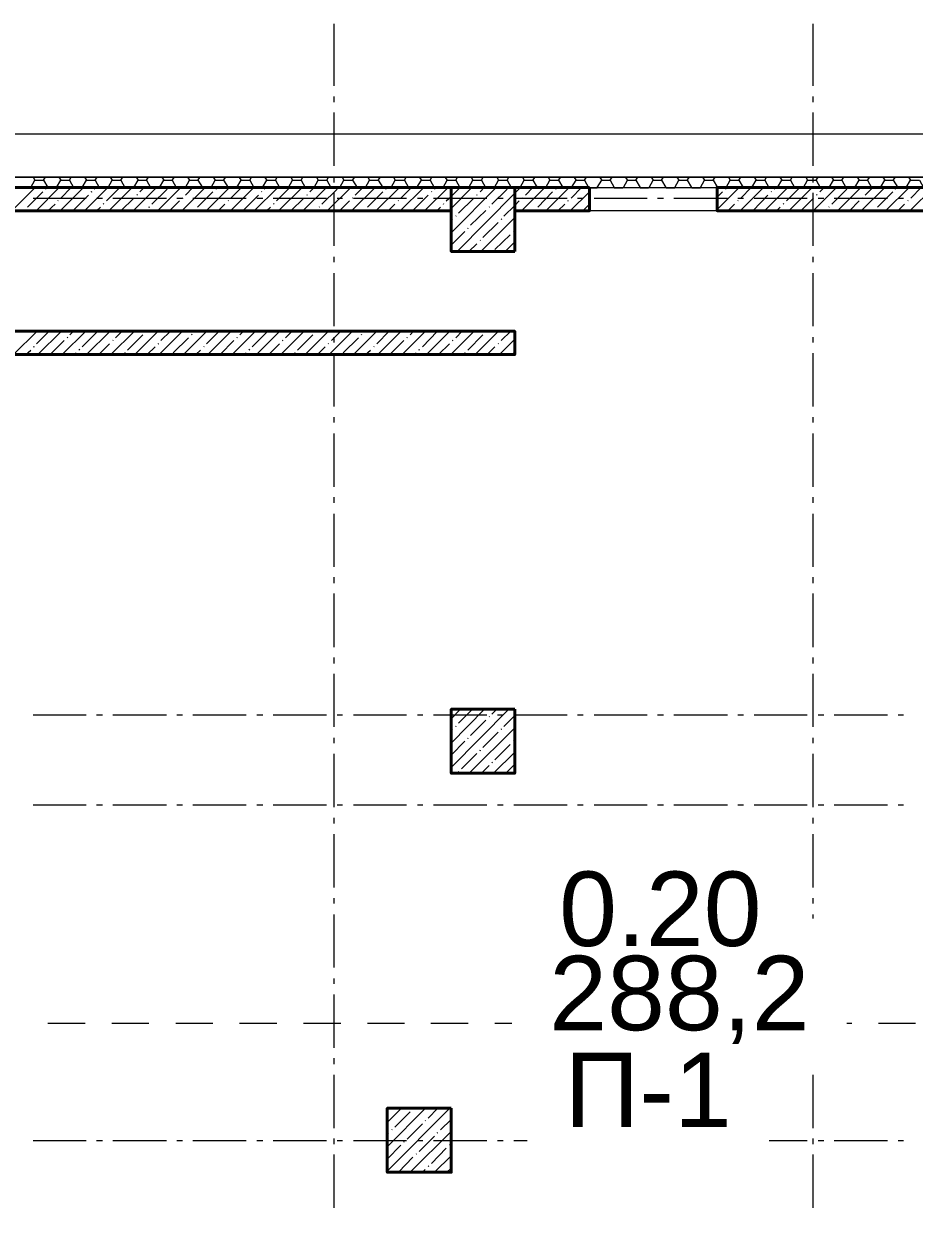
# Model space of a CAD drawing. Header units: millimetres. Extents: x -213911 to 415037, y -3642 to 107391.
# Drawn here: x -201803 to -193432, y 22726 to 33906 of the extents above; entities that cross this region are included whole.
import ezdxf

# ---------------------------------------------------------------- set-up
doc = ezdxf.new("R2010")
doc.units = ezdxf.units.MM
doc.layers.add('PDF _Текст', color=7, linetype='Continuous')
doc.layers.add('Оси', color=7, linetype='Continuous', lineweight=9)
doc.styles.get("Standard").update_dxf_attribs({"font": 'arial.ttf'})

msp = doc.modelspace()

# ---------------------------------------------------------------- linework, layer by layer
at = {"lineweight": 40}
for points in [[(-197785, 32367.9), (-202241.6, 32367.9), (-202241.6, 32147.6), (-197785, 32147.6)], [(-197187.6, 31766.3), (-197187.6, 32367.9), (-197785, 32367.9), (-197785, 31766.3)], [(-196484.4, 32367.9), (-197187.6, 32367.9), (-197187.6, 32147.6), (-196484.4, 32147.6)], [(-193184.3, 32367.9), (-195285.5, 32367.9), (-195285.5, 32147.6), (-193184.3, 32147.6)], [(-202838.9, 30796.2), (-197187.6, 30796.2), (-197187.6, 31016.5), (-202838.9, 31016.5)], [(-197187.6, 27462.2), (-197785, 27462.2), (-197785, 26860.6), (-197187.6, 26860.6)], [(-197785, 23713), (-198386.5, 23713), (-198386.5, 23111.5), (-197785, 23111.5)]]:
    msp.add_lwpolyline(points, close=True, dxfattribs=at)
at = {"layer": 'Оси', "lineweight": 9}
for points in [[(-198886.4, 33321), (-198886.4, 33905.7)], [(-194383.2, 33321), (-194383.2, 33905.7)], [(-198886.4, 33168.5), (-198886.4, 33223.6)], [(-194383.2, 33168.5), (-194383.2, 33223.6)], [(-198886.4, 32571.2), (-198886.4, 33071.1)], [(-194383.2, 32571.2), (-194383.2, 33071.1)], [(-168384.7, 28983), (-168384.7, 29385.5), (-172769.4, 29385.5), (-172769.4, 32867.8), (-207511.6, 32867.8), (-207511.6, 4645.2), (-168384.7, 4645.2), (-168384.7, 5043.4)], [(-207062.6, 32465.3), (-193129.2, 32465.3), (-207062.6, 32465.3), (-207062.6, 32367.9), (-193129.2, 32367.9), (-173269.2, 32367.9), (-173269.2, 28885.6), (-164711.8, 28885.6), (-164711.8, 28983), (-164711.8, 32367.9), (-121873.9, 32367.9), (-121873.9, 28944.9)], [(-201737.5, 32367.9), (-201699.3, 32435.6)], [(-201716.3, 32465.3), (-201699.3, 32435.6), (-201618.9, 32435.6), (-201576.5, 32367.9)], [(-201618.9, 32435.6), (-201597.7, 32465.3)], [(-201496, 32367.9), (-201453.6, 32435.6)], [(-201474.8, 32465.3), (-201453.6, 32435.6), (-201373.1, 32435.6), (-201335, 32367.9)], [(-201373.1, 32435.6), (-201356.2, 32465.3)], [(-201254.5, 32367.9), (-201212.2, 32435.6)], [(-201233.3, 32465.3), (-201212.2, 32435.6), (-201131.7, 32435.6), (-201093.6, 32367.9)], [(-201131.7, 32435.6), (-201114.7, 32465.3)], [(-201008.8, 32367.9), (-200970.7, 32435.6)], [(-200991.9, 32465.3), (-200970.7, 32435.6), (-200890.2, 32435.6), (-200852.1, 32367.9)], [(-200890.2, 32435.6), (-200873.3, 32465.3)], [(-200767.4, 32367.9), (-200729.2, 32435.6)], [(-200746.2, 32465.3), (-200729.2, 32435.6), (-200648.7, 32435.6), (-200610.6, 32367.9)], [(-200648.7, 32435.6), (-200631.8, 32465.3)], [(-200525.9, 32367.9), (-200487.8, 32435.6)], [(-200504.7, 32465.3), (-200487.8, 32435.6), (-200407.3, 32435.6), (-200369.1, 32367.9)], [(-200407.3, 32435.6), (-200386.1, 32465.3)], [(-200284.4, 32367.9), (-200246.3, 32435.6)], [(-200263.2, 32465.3), (-200246.3, 32435.6), (-200165.8, 32435.6), (-200123.4, 32367.9)], [(-200165.8, 32435.6), (-200144.6, 32465.3)], [(-200042.9, 32367.9), (-200004.8, 32435.6)], [(-200021.8, 32465.3), (-200004.8, 32435.6), (-199924.3, 32435.6), (-199882, 32367.9)], [(-199924.3, 32435.6), (-199903.1, 32465.3)], [(-199801.5, 32367.9), (-199759.1, 32435.6)], [(-199780.3, 32465.3), (-199759.1, 32435.6), (-199678.6, 32435.6), (-199640.5, 32367.9)], [(-199678.6, 32435.6), (-199661.7, 32465.3)], [(-199560, 32367.9), (-199517.6, 32435.6)], [(-199538.8, 32465.3), (-199517.6, 32435.6), (-199437.1, 32435.6), (-199399, 32367.9)], [(-199437.1, 32435.6), (-199420.2, 32465.3)], [(-199314.3, 32367.9), (-199276.2, 32435.6)], [(-199293.1, 32465.3), (-199276.2, 32435.6), (-199195.7, 32435.6), (-199157.5, 32367.9)], [(-199195.7, 32435.6), (-199178.7, 32465.3)], [(-199072.8, 32367.9), (-199034.7, 32435.6)], [(-199051.6, 32465.3), (-199034.7, 32435.6), (-198954.2, 32435.6), (-198916.1, 32367.9)], [(-198954.2, 32435.6), (-198937.3, 32465.3)], [(-198886.4, 32414.5), (-198886.4, 32469.5)], [(-198831.3, 32367.9), (-198793.2, 32435.6)], [(-198810.2, 32465.3), (-198793.2, 32435.6), (-198712.7, 32435.6), (-198670.4, 32367.9)], [(-198712.7, 32435.6), (-198691.5, 32465.3)], [(-198589.9, 32367.9), (-198551.7, 32435.6)], [(-198568.7, 32465.3), (-198551.7, 32435.6), (-198471.3, 32435.6), (-198428.9, 32367.9)], [(-198471.3, 32435.6), (-198450.1, 32465.3)], [(-198348.4, 32367.9), (-198310.3, 32435.6)], [(-198327.2, 32465.3), (-198310.3, 32435.6), (-198225.5, 32435.6), (-198187.4, 32367.9)], [(-198225.5, 32435.6), (-198208.6, 32465.3)], [(-198106.9, 32367.9), (-198064.6, 32435.6)], [(-198085.7, 32465.3), (-198064.6, 32435.6), (-197984.1, 32435.6), (-197945.9, 32367.9)], [(-197984.1, 32435.6), (-197967.1, 32465.3)], [(-197861.2, 32367.9), (-197823.1, 32435.6)], [(-197844.3, 32465.3), (-197823.1, 32435.6), (-197742.6, 32435.6), (-197704.5, 32367.9)], [(-197742.6, 32435.6), (-197725.7, 32465.3)], [(-197619.7, 32367.9), (-197581.6, 32435.6)], [(-197598.6, 32465.3), (-197581.6, 32435.6), (-197501.1, 32435.6), (-197463, 32367.9)], [(-197501.1, 32435.6), (-197484.2, 32465.3)], [(-197378.3, 32367.9), (-197340.2, 32435.6)], [(-197357.1, 32465.3), (-197340.2, 32435.6), (-197259.7, 32435.6), (-197221.5, 32367.9)], [(-197259.7, 32435.6), (-197242.7, 32465.3)], [(-197136.8, 32367.9), (-197098.7, 32435.6)], [(-197115.6, 32465.3), (-197098.7, 32435.6), (-197018.2, 32435.6), (-196975.8, 32367.9)], [(-197018.2, 32435.6), (-196997, 32465.3)], [(-196895.3, 32367.9), (-196857.2, 32435.6)], [(-196874.2, 32465.3), (-196857.2, 32435.6), (-196776.7, 32435.6), (-196734.4, 32367.9)], [(-196776.7, 32435.6), (-196755.5, 32465.3)], [(-196653.9, 32367.9), (-196611.5, 32435.6)], [(-196632.7, 32465.3), (-196611.5, 32435.6), (-196531, 32435.6), (-196492.9, 32367.9)], [(-196531, 32435.6), (-196514.1, 32465.3)], [(-196412.4, 32367.9), (-196370, 32435.6)], [(-196391.2, 32465.3), (-196370, 32435.6), (-196289.5, 32435.6), (-196251.4, 32367.9)], [(-196289.5, 32435.6), (-196272.6, 32465.3)], [(-196166.7, 32367.9), (-196128.6, 32435.6)], [(-196149.7, 32465.3), (-196128.6, 32435.6), (-196048.1, 32435.6), (-196009.9, 32367.9)], [(-196048.1, 32435.6), (-196031.1, 32465.3)], [(-195925.2, 32367.9), (-195887.1, 32435.6)], [(-195904, 32465.3), (-195887.1, 32435.6), (-195806.6, 32435.6), (-195768.5, 32367.9)], [(-195806.6, 32435.6), (-195789.6, 32465.3)], [(-195683.7, 32367.9), (-195645.6, 32435.6)], [(-195662.6, 32465.3), (-195645.6, 32435.6), (-195565.1, 32435.6), (-195527, 32367.9)], [(-195565.1, 32435.6), (-195543.9, 32465.3)], [(-195442.3, 32367.9), (-195404.1, 32435.6)], [(-195421.1, 32465.3), (-195404.1, 32435.6), (-195323.7, 32435.6), (-195281.3, 32367.9)], [(-195323.7, 32435.6), (-195302.5, 32465.3)], [(-195200.8, 32367.9), (-195162.7, 32435.6)], [(-195179.6, 32465.3), (-195162.7, 32435.6), (-195082.2, 32435.6), (-195039.8, 32367.9)], [(-195082.2, 32435.6), (-195061, 32465.3)], [(-194959.3, 32367.9), (-194917, 32435.6)], [(-194938.1, 32465.3), (-194917, 32435.6), (-194836.5, 32435.6), (-194798.3, 32367.9)], [(-194836.5, 32435.6), (-194819.5, 32465.3)], [(-194717.9, 32367.9), (-194675.5, 32435.6)], [(-194696.7, 32465.3), (-194675.5, 32435.6), (-194595, 32435.6), (-194556.9, 32367.9)], [(-194595, 32435.6), (-194578.1, 32465.3)], [(-194472.1, 32367.9), (-194434, 32435.6)], [(-194451, 32465.3), (-194434, 32435.6), (-194353.5, 32435.6), (-194315.4, 32367.9)], [(-194383.2, 32414.5), (-194383.2, 32469.5)], [(-194353.5, 32435.6), (-194336.6, 32465.3)], [(-194230.7, 32367.9), (-194192.5, 32435.6)], [(-194209.5, 32465.3), (-194192.5, 32435.6), (-194112.1, 32435.6), (-194073.9, 32367.9)], [(-194112.1, 32435.6), (-194095.1, 32465.3)], [(-193989.2, 32367.9), (-193951.1, 32435.6)], [(-193968, 32465.3), (-193951.1, 32435.6), (-193870.6, 32435.6), (-193832.5, 32367.9)], [(-193870.6, 32435.6), (-193849.4, 32465.3)], [(-193747.7, 32367.9), (-193709.6, 32435.6)], [(-193726.5, 32465.3), (-193709.6, 32435.6), (-193629.1, 32435.6), (-193586.7, 32367.9)], [(-193629.1, 32435.6), (-193607.9, 32465.3)], [(-193506.3, 32367.9), (-193468.1, 32435.6)], [(-193485.1, 32465.3), (-193468.1, 32435.6), (-193383.4, 32435.6), (-193345.3, 32367.9)], [(-201915.4, 32147.6), (-201695.1, 32367.9)], [(-201818, 32363.6), (-201737.5, 32363.6)], [(-201767.1, 32181.5), (-201623.1, 32325.5)], [(-201686.6, 32147.6), (-201470.6, 32367.9)], [(-201597.7, 32350.9), (-201589.2, 32359.4)], [(-201576.5, 32363.6), (-201496, 32363.6)], [(-201462.1, 32147.6), (-201241.8, 32367.9)], [(-201453.6, 32266.2), (-201356.2, 32367.9)], [(-201335, 32363.6), (-201254.5, 32363.6)], [(-201233.3, 32147.6), (-201013.1, 32367.9)], [(-201169.8, 32325.5), (-201161.3, 32329.7)], [(-201140.2, 32350.9), (-201127.4, 32367.9)], [(-201093.6, 32363.6), (-201013.1, 32363.6)], [(-201025.8, 32240.8), (-200898.7, 32367.9)], [(-201004.6, 32147.6), (-200784.3, 32367.9)], [(-200852.1, 32363.6), (-200771.6, 32363.6)], [(-200775.8, 32147.6), (-200555.5, 32367.9)], [(-200712.3, 32325.5), (-200669.9, 32367.9)], [(-200606.4, 32363.6), (-200525.9, 32363.6)], [(-200597.9, 32211.1), (-200453.9, 32350.9)], [(-200547.1, 32147.6), (-200326.8, 32367.9)], [(-200364.9, 32363.6), (-200284.4, 32363.6)], [(-200318.3, 32147.6), (-200098, 32367.9)], [(-200284.4, 32295.8), (-200212.4, 32367.9)], [(-200170, 32181.5), (-200026, 32325.5)], [(-200123.4, 32363.6), (-200042.9, 32363.6)], [(-200089.5, 32147.6), (-199869.2, 32367.9)], [(-199996.3, 32350.9), (-199992.1, 32359.4)], [(-199882, 32363.6), (-199801.5, 32363.6)], [(-199860.8, 32147.6), (-199640.5, 32367.9)], [(-199856.5, 32266.2), (-199754.9, 32367.9)], [(-199640.5, 32363.6), (-199560, 32363.6)], [(-199636.2, 32147.6), (-199416, 32367.9)], [(-199568.5, 32325.5), (-199564.2, 32329.7)], [(-199543, 32350.9), (-199530.3, 32367.9)], [(-199428.7, 32240.8), (-199301.6, 32367.9)], [(-199407.5, 32147.6), (-199187.2, 32367.9)], [(-199399, 32363.6), (-199318.5, 32363.6)], [(-199178.7, 32147.6), (-198958.4, 32367.9)], [(-199157.5, 32363.6), (-199072.8, 32363.6)], [(-199115.2, 32325.5), (-199072.8, 32367.9)], [(-199000.8, 32211.1), (-198856.8, 32350.9)], [(-198950, 32147.6), (-198729.7, 32367.9)], [(-198911.8, 32363.6), (-198831.3, 32363.6)], [(-198886.4, 31817.1), (-198886.4, 32317)], [(-198721.2, 32147.6), (-198500.9, 32367.9)], [(-198687.3, 32295.8), (-198615.3, 32367.9)], [(-198670.4, 32363.6), (-198589.9, 32363.6)], [(-198572.9, 32181.5), (-198428.9, 32325.5)], [(-198492.4, 32147.6), (-198272.1, 32367.9)], [(-198428.9, 32363.6), (-198348.4, 32363.6)], [(-198399.2, 32350.9), (-198395, 32359.4)], [(-198263.7, 32147.6), (-198043.4, 32367.9)], [(-198259.4, 32266.2), (-198157.8, 32367.9)], [(-198187.4, 32363.6), (-198106.9, 32363.6)], [(-198034.9, 32147.6), (-197814.6, 32367.9)], [(-197971.4, 32325.5), (-197967.1, 32329.7)], [(-197945.9, 32363.6), (-197865.5, 32363.6)], [(-197941.7, 32350.9), (-197929, 32367.9)], [(-197831.6, 32240.8), (-197785, 32283.1), (-197700.2, 32367.9)], [(-197806.1, 32147.6), (-197785, 32168.8), (-197590.1, 32367.9)], [(-197785, 31940), (-197361.3, 32367.9)], [(-197729.9, 31766.3), (-197187.6, 32312.8), (-197132.6, 32367.9)], [(-197704.5, 32363.6), (-197624, 32363.6)], [(-197513.8, 32325.5), (-197475.7, 32367.9)], [(-197458.8, 32363.6), (-197378.3, 32363.6)], [(-197403.7, 32211.1), (-197259.7, 32350.9)], [(-197217.3, 32363.6), (-197136.8, 32363.6)], [(-197124.1, 32147.6), (-196903.8, 32367.9)], [(-197086, 32295.8), (-197018.2, 32367.9)], [(-196975.8, 32363.6), (-196895.3, 32363.6)], [(-196971.6, 32181.5), (-196831.8, 32325.5)], [(-196895.3, 32147.6), (-196675, 32367.9)], [(-196802.1, 32350.9), (-196797.9, 32359.4)], [(-196734.4, 32363.6), (-196653.9, 32363.6)], [(-196666.6, 32147.6), (-196484.4, 32325.5)], [(-196658.1, 32266.2), (-196560.7, 32367.9)], [(-196492.9, 32363.6), (-196412.4, 32363.6)], [(-196251.4, 32363.6), (-196170.9, 32363.6)], [(-196009.9, 32363.6), (-195929.4, 32363.6)], [(-195764.2, 32363.6), (-195683.7, 32363.6)], [(-195522.8, 32363.6), (-195442.3, 32363.6)], [(-195285.5, 32160.3), (-195077.9, 32367.9)], [(-195285.5, 32274.7), (-195234.7, 32325.5)], [(-195281.3, 32363.6), (-195200.8, 32363.6)], [(-195205, 32350.9), (-195200.8, 32359.4)], [(-195069.5, 32147.6), (-194849.2, 32367.9)], [(-195061, 32266.2), (-194963.6, 32367.9)], [(-195039.8, 32363.6), (-194959.3, 32363.6)], [(-194840.7, 32147.6), (-194620.4, 32367.9)], [(-194798.3, 32363.6), (-194717.9, 32363.6)], [(-194777.2, 32325.5), (-194772.9, 32329.7)], [(-194747.5, 32350.9), (-194734.8, 32367.9)], [(-194633.1, 32240.8), (-194506, 32367.9)], [(-194611.9, 32147.6), (-194391.7, 32367.9)], [(-194556.9, 32363.6), (-194476.4, 32363.6)], [(-194383.2, 32147.6), (-194162.9, 32367.9)], [(-194383.2, 31817.1), (-194383.2, 32317)], [(-194319.6, 32325.5), (-194277.3, 32367.9)], [(-194315.4, 32363.6), (-194230.7, 32363.6)], [(-194205.3, 32211.1), (-194065.5, 32350.9)], [(-194154.4, 32147.6), (-193934.1, 32367.9)], [(-194069.7, 32363.6), (-193989.2, 32363.6)], [(-193929.9, 32147.6), (-193709.6, 32367.9)], [(-193891.8, 32295.8), (-193819.7, 32367.9)], [(-193828.2, 32363.6), (-193747.7, 32363.6)], [(-193777.4, 32181.5), (-193633.3, 32325.5)], [(-193701.1, 32147.6), (-193480.8, 32367.9)], [(-193607.9, 32350.9), (-193603.7, 32359.4)], [(-193586.7, 32363.6), (-193506.3, 32363.6)], [(-193472.4, 32147.6), (-193252.1, 32367.9)], [(-193463.9, 32266.2), (-193366.5, 32367.9)], [(-201716.3, 32266.2), (-201216.4, 32266.2)], [(-201576.5, 32147.6), (-201508.7, 32211.1)], [(-201483.3, 32240.8), (-201479.1, 32245)], [(-201339.3, 32151.8), (-201195.2, 32295.8)], [(-201119, 32266.2), (-201063.9, 32266.2)], [(-201055.4, 32211.1), (-201051.2, 32215.4)], [(-200966.5, 32266.2), (-200462.3, 32266.2)], [(-200890.2, 32147.6), (-200767.4, 32266.2)], [(-200741.9, 32295.8), (-200733.5, 32300.1)], [(-200432.7, 32147.6), (-200339.5, 32240.8)], [(-200364.9, 32266.2), (-200309.8, 32266.2)], [(-200314.1, 32266.2), (-200305.6, 32270.4)], [(-200212.4, 32266.2), (-199712.5, 32266.2)], [(-199975.2, 32147.6), (-199911.6, 32211.1)], [(-199882, 32240.8), (-199877.7, 32245)], [(-199742.2, 32151.8), (-199598.1, 32295.8)], [(-199610.8, 32266.2), (-199555.8, 32266.2)], [(-199458.3, 32266.2), (-198958.4, 32266.2)], [(-199454.1, 32211.1), (-199449.8, 32215.4)], [(-199293.1, 32147.6), (-199170.3, 32266.2)], [(-199140.6, 32295.8), (-199136.4, 32300.1)], [(-198856.8, 32266.2), (-198805.9, 32266.2)], [(-198835.6, 32147.6), (-198742.4, 32240.8)], [(-198712.7, 32266.2), (-198708.5, 32270.4)], [(-198704.3, 32266.2), (-198204.4, 32266.2)], [(-198378.1, 32147.6), (-198314.5, 32211.1)], [(-198284.9, 32240.8), (-198280.6, 32245)], [(-198145.1, 32151.8), (-198001, 32295.8)], [(-198102.7, 32266.2), (-198051.9, 32266.2)], [(-197950.2, 32266.2), (-197450.3, 32266.2)], [(-197857, 32211.1), (-197852.7, 32215.4)], [(-197717.2, 32126.4), (-197573.1, 32266.2)], [(-197543.5, 32295.8), (-197539.3, 32300.1)], [(-197348.6, 32266.2), (-197297.8, 32266.2)], [(-197289.3, 32096.7), (-197187.6, 32198.4), (-197145.3, 32240.8)], [(-197196.1, 32266.2), (-196696.2, 32266.2)], [(-197115.6, 32266.2), (-197111.4, 32270.4)], [(-196781, 32147.6), (-196717.4, 32211.1)], [(-196687.8, 32240.8), (-196683.5, 32245)], [(-196598.8, 32266.2), (-196543.7, 32266.2)], [(-196543.7, 32151.8), (-196484.4, 32211.1)], [(-196442, 32266.2), (-195942.2, 32266.2)], [(-195844.7, 32266.2), (-195789.6, 32266.2)], [(-195692.2, 32266.2), (-195188.1, 32266.2)], [(-195183.9, 32147.6), (-195120.3, 32211.1)], [(-195090.7, 32266.2), (-195035.6, 32266.2)], [(-195090.7, 32240.8), (-195086.4, 32245)], [(-194946.6, 32151.8), (-194806.8, 32295.8)], [(-194938.1, 32266.2), (-194438.3, 32266.2)], [(-194662.8, 32211.1), (-194658.5, 32215.4)], [(-194497.6, 32147.6), (-194378.9, 32266.2)], [(-194349.3, 32295.8), (-194345.1, 32300.1)], [(-194336.6, 32266.2), (-194281.5, 32266.2)], [(-194184.1, 32266.2), (-193684.2, 32266.2)], [(-194040, 32147.6), (-193951.1, 32240.8)], [(-193921.4, 32266.2), (-193917.2, 32270.4)], [(-193586.7, 32147.6), (-193523.2, 32211.1)], [(-193582.5, 32266.2), (-193531.7, 32266.2)], [(-193493.6, 32240.8), (-193489.3, 32245)], [(-201796.8, 32151.8), (-201792.5, 32156)], [(-201119, 32147.6), (-201080.8, 32181.5)], [(-200661.4, 32147.6), (-200653, 32151.8)], [(-200627.6, 32181.5), (-200619.1, 32185.7)], [(-200199.7, 32151.8), (-200191.2, 32156)], [(-199521.9, 32147.6), (-199483.7, 32181.5)], [(-199064.3, 32147.6), (-199055.9, 32151.8)], [(-199026.2, 32181.5), (-199022, 32185.7)], [(-198598.3, 32151.8), (-198594.1, 32156)], [(-197920.5, 32147.6), (-197886.6, 32181.5)], [(-197742.6, 32096.7), (-197738.4, 32101)], [(-197602.8, 32012), (-197458.8, 32151.8)], [(-197429.1, 32181.5), (-197424.9, 32185.7)], [(-197001.2, 32151.8), (-196997, 32156)], [(-194726.3, 32147.6), (-194692.4, 32181.5)], [(-194268.8, 32147.6), (-194264.6, 32151.8)], [(-194234.9, 32181.5), (-194230.7, 32185.7)], [(-193807, 32151.8), (-193802.8, 32156)], [(-197785, 32054.4), (-197772.3, 32067.1)], [(-197628.2, 31982.4), (-197624, 31986.6)], [(-197505.4, 31766.3), (-197187.6, 32084)], [(-197488.4, 31897.6), (-197344.4, 32037.4)], [(-197314.7, 32067.1), (-197310.5, 32071.3)], [(-197785, 31825.6), (-197657.9, 31952.7)], [(-197513.8, 31868), (-197509.6, 31872.2)], [(-197374, 31783.2), (-197230, 31923)], [(-197200.4, 31952.7), (-197196.1, 31956.9)], [(-197619.7, 31766.3), (-197543.5, 31838.3)], [(-197276.6, 31766.3), (-197187.6, 31855.3)], [(-198886.4, 31664.6), (-198886.4, 31715.5)], [(-194383.2, 31664.6), (-194383.2, 31715.5)], [(-198886.4, 31063.1), (-198886.4, 31563)], [(-194383.2, 31063.1), (-194383.2, 31563)], [(-201898.5, 30796.2), (-201678.2, 31016.5)], [(-201796.8, 31012.2), (-201792.5, 31016.5)], [(-201682.4, 30897.9), (-201563.8, 31016.5)], [(-201669.7, 30796.2), (-201449.4, 31016.5)], [(-201440.9, 30796.2), (-201220.6, 31016.5)], [(-201368.9, 30982.6), (-201335, 31016.5)], [(-201254.5, 30868.2), (-201110.5, 31012.2)], [(-201212.2, 30796.2), (-200991.9, 31016.5)], [(-200983.4, 30796.2), (-200763.1, 31016.5)], [(-200941, 30952.9), (-200877.5, 31016.5)], [(-200826.7, 30838.5), (-200682.6, 30982.6)], [(-200758.9, 30796.2), (-200538.6, 31016.5)], [(-200653, 31012.2), (-200653, 31016.5)], [(-200530.1, 30796.2), (-200309.8, 31016.5)], [(-200513.2, 30927.5), (-200424.2, 31016.5)], [(-200301.4, 30796.2), (-200081.1, 31016.5)], [(-200225.1, 30982.6), (-200220.9, 30986.8)], [(-200199.7, 31012.2), (-200195.4, 31016.5)], [(-200085.3, 30897.9), (-199966.7, 31016.5)], [(-200072.6, 30796.2), (-199852.3, 31016.5)], [(-199843.8, 30796.2), (-199623.5, 31016.5)], [(-199771.8, 30982.6), (-199737.9, 31016.5)], [(-199657.4, 30868.2), (-199513.4, 31012.2)], [(-199615.1, 30796.2), (-199394.8, 31016.5)], [(-199386.3, 30796.2), (-199166, 31016.5)], [(-199343.9, 30952.9), (-199280.4, 31016.5)], [(-199229.6, 30838.5), (-199085.5, 30982.6)], [(-199157.5, 30796.2), (-198937.3, 31016.5)], [(-199055.9, 31012.2), (-199051.6, 31016.5)], [(-198933, 30796.2), (-198712.7, 31016.5)], [(-198911.8, 30927.5), (-198822.9, 31016.5)], [(-198704.3, 30796.2), (-198484, 31016.5)], [(-198628, 30982.6), (-198623.8, 30986.8)], [(-198598.3, 31012.2), (-198598.3, 31016.5)], [(-198484, 30897.9), (-198369.6, 31016.5)], [(-198475.5, 30796.2), (-198255.2, 31016.5)], [(-198246.7, 30796.2), (-198026.4, 31016.5)], [(-198170.5, 30982.6), (-198140.8, 31016.5)], [(-198056.1, 30868.2), (-197916.3, 31012.2)], [(-198018, 30796.2), (-197797.7, 31016.5)], [(-197789.2, 30796.2), (-197568.9, 31016.5)], [(-197742.6, 30952.9), (-197683.3, 31016.5)], [(-197628.2, 30838.5), (-197488.4, 30982.6)], [(-197560.4, 30796.2), (-197340.2, 31016.5)], [(-197458.8, 31012.2), (-197454.5, 31016.5)], [(-197314.7, 30927.5), (-197225.8, 31016.5)], [(-201712.1, 30868.2), (-201703.6, 30872.4)], [(-201555.3, 30796.2), (-201424, 30927.5)], [(-201394.3, 30952.9), (-201390.1, 30961.4)], [(-201097.8, 30796.2), (-200996.1, 30897.9)], [(-200966.5, 30927.5), (-200962.2, 30931.7)], [(-200644.5, 30796.2), (-200568.2, 30868.2)], [(-200538.6, 30897.9), (-200534.4, 30902.1)], [(-200398.8, 30813.1), (-200254.8, 30952.9)], [(-200110.7, 30868.2), (-200106.5, 30872.4)], [(-199958.2, 30796.2), (-199826.9, 30927.5)], [(-199797.2, 30952.9), (-199793, 30961.4)], [(-199500.7, 30796.2), (-199399, 30897.9)], [(-199369.4, 30927.5), (-199365.1, 30931.7)], [(-199043.2, 30796.2), (-198971.1, 30868.2)], [(-198941.5, 30897.9), (-198937.3, 30902.1)], [(-198886.4, 30910.6), (-198886.4, 30961.4)], [(-198801.7, 30813.1), (-198657.7, 30952.9)], [(-198513.6, 30868.2), (-198509.4, 30872.4)], [(-198361.1, 30796.2), (-198229.8, 30927.5)], [(-198200.1, 30952.9), (-198195.9, 30961.4)], [(-197903.6, 30796.2), (-197801.9, 30897.9)], [(-197772.3, 30927.5), (-197768, 30931.7)], [(-197446.1, 30796.2), (-197374, 30868.2)], [(-197344.4, 30897.9), (-197340.2, 30902.1)], [(-197331.7, 30796.2), (-197187.6, 30940.2)], [(-194383.2, 30910.6), (-194383.2, 30961.4)], [(-201784.1, 30796.2), (-201737.5, 30838.5)], [(-201326.5, 30796.2), (-201309.6, 30813.1)], [(-201284.2, 30838.5), (-201275.7, 30847)], [(-200852.1, 30813.1), (-200847.8, 30817.4)], [(-200187, 30796.2), (-200140.4, 30838.5)], [(-199729.4, 30796.2), (-199712.5, 30813.1)], [(-199682.8, 30838.5), (-199678.6, 30847)], [(-199255, 30813.1), (-199250.7, 30817.4)], [(-198886.4, 30309), (-198886.4, 30808.9)], [(-198589.9, 30796.2), (-198543.3, 30838.5)], [(-198132.3, 30796.2), (-198115.4, 30813.1)], [(-198085.7, 30838.5), (-198081.5, 30847)], [(-197657.9, 30813.1), (-197653.6, 30817.4)], [(-197200.4, 30813.1), (-197187.6, 30825.8)], [(-194383.2, 30309), (-194383.2, 30808.9)], [(-198886.4, 30156.5), (-198886.4, 30207.3)], [(-194383.2, 30156.5), (-194383.2, 30207.3)], [(-198886.4, 29554.9), (-198886.4, 30054.8)], [(-194383.2, 29554.9), (-194383.2, 30054.8)], [(-198886.4, 29402.4), (-198886.4, 29457.5)], [(-194383.2, 29402.4), (-194383.2, 29457.5)], [(-198886.4, 28800.9), (-198886.4, 29300.8)], [(-194383.2, 28800.9), (-194383.2, 29300.8)], [(-198886.4, 28648.4), (-198886.4, 28703.4)], [(-194383.2, 28648.4), (-194383.2, 28703.4)], [(-198886.4, 28046.8), (-198886.4, 28550.9)], [(-194383.2, 28046.8), (-194383.2, 28550.9)], [(-198886.4, 27894.3), (-198886.4, 27949.4)], [(-194383.2, 27894.3), (-194383.2, 27949.4)], [(-198886.4, 27297), (-198886.4, 27796.8)], [(-194383.2, 27297), (-194383.2, 27796.8)], [(-201716.3, 27411.3), (-201216.4, 27411.3)], [(-201119, 27411.3), (-201063.9, 27411.3)], [(-200966.5, 27411.3), (-200462.3, 27411.3)], [(-200364.9, 27411.3), (-200309.8, 27411.3)], [(-200212.4, 27411.3), (-199712.5, 27411.3)], [(-199610.8, 27411.3), (-199555.8, 27411.3)], [(-199458.3, 27411.3), (-198958.4, 27411.3)], [(-198856.8, 27411.3), (-198805.9, 27411.3)], [(-198704.3, 27411.3), (-198204.4, 27411.3)], [(-198102.7, 27411.3), (-198051.9, 27411.3)], [(-197950.2, 27411.3), (-197450.3, 27411.3)], [(-197785, 27373.2), (-197696, 27462.2)], [(-197785, 27144.5), (-197471.5, 27462.2)], [(-197785, 26915.7), (-197242.7, 27462.2)], [(-197717.2, 27330.9), (-197585.9, 27462.2)], [(-197429.1, 27390.2), (-197424.9, 27394.4)], [(-197403.7, 27415.6), (-197357.1, 27462.2)], [(-197348.6, 27411.3), (-197297.8, 27411.3)], [(-197289.3, 27301.2), (-197187.6, 27402.9)], [(-197196.1, 27411.3), (-196696.2, 27411.3)], [(-196598.8, 27411.3), (-196543.7, 27411.3)], [(-196442, 27411.3), (-195942.2, 27411.3)], [(-195844.7, 27411.3), (-195789.6, 27411.3)], [(-195692.2, 27411.3), (-195188.1, 27411.3)], [(-195090.7, 27411.3), (-195035.6, 27411.3)], [(-194938.1, 27411.3), (-194438.3, 27411.3)], [(-194336.6, 27411.3), (-194281.5, 27411.3)], [(-194184.1, 27411.3), (-193684.2, 27411.3)], [(-193582.5, 27411.3), (-193531.7, 27411.3)], [(-197742.6, 27301.2), (-197738.4, 27305.4)], [(-197615.5, 26860.6), (-197187.6, 27288.5)], [(-197602.8, 27216.5), (-197458.8, 27360.5)], [(-197314.7, 27275.8), (-197310.5, 27280)], [(-198886.4, 27144.5), (-198886.4, 27195.3)], [(-197785, 27258.8), (-197772.3, 27275.8)], [(-197628.2, 27186.8), (-197624, 27195.3)], [(-197488.4, 27102.1), (-197344.4, 27246.1)], [(-194383.2, 27144.5), (-194383.2, 27195.3)], [(-197785, 27030.1), (-197657.9, 27161.4)], [(-197513.8, 27072.4), (-197509.6, 27080.9)], [(-197386.7, 26860.6), (-197187.6, 27059.7)], [(-197374, 26987.7), (-197230, 27131.7)], [(-197200.4, 27161.4), (-197196.1, 27165.6)], [(-198886.4, 26542.9), (-198886.4, 27042.8)], [(-197687.5, 26903), (-197543.5, 27047)], [(-197403.7, 26958.1), (-197395.2, 26966.5)], [(-197259.7, 26873.3), (-197187.6, 26945.3)], [(-194383.2, 26542.9), (-194383.2, 27042.8)], [(-197717.2, 26873.3), (-197708.7, 26877.6)], [(-197501.1, 26860.6), (-197429.1, 26932.6)], [(-201716.3, 26564.1), (-201216.4, 26564.1)], [(-201119, 26564.1), (-201063.9, 26564.1)], [(-200966.5, 26564.1), (-200462.3, 26564.1)], [(-200364.9, 26564.1), (-200309.8, 26564.1)], [(-200212.4, 26564.1), (-199712.5, 26564.1)], [(-199610.8, 26564.1), (-199555.8, 26564.1)], [(-199458.3, 26564.1), (-198958.4, 26564.1)], [(-198856.8, 26564.1), (-198805.9, 26564.1)], [(-198704.3, 26564.1), (-198204.4, 26564.1)], [(-198102.7, 26564.1), (-198051.9, 26564.1)], [(-197950.2, 26564.1), (-197450.3, 26564.1)], [(-197348.6, 26564.1), (-197297.8, 26564.1)], [(-197196.1, 26564.1), (-196696.2, 26564.1)], [(-196598.8, 26564.1), (-196543.7, 26564.1)], [(-196442, 26564.1), (-195942.2, 26564.1)], [(-195844.7, 26564.1), (-195789.6, 26564.1)], [(-195692.2, 26564.1), (-195188.1, 26564.1)], [(-195090.7, 26564.1), (-195035.6, 26564.1)], [(-194938.1, 26564.1), (-194438.3, 26564.1)], [(-194336.6, 26564.1), (-194281.5, 26564.1)], [(-194184.1, 26564.1), (-193684.2, 26564.1)], [(-193582.5, 26564.1), (-193531.7, 26564.1)], [(-198886.4, 26390.4), (-198886.4, 26441.2)], [(-194383.2, 26390.4), (-194383.2, 26441.2)], [(-198886.4, 25788.8), (-198886.4, 26288.7)], [(-194383.2, 25788.8), (-194383.2, 26288.7)], [(-198886.4, 25636.3), (-198886.4, 25687.1)], [(-194383.2, 25636.3), (-194383.2, 25687.1)], [(-198886.4, 25034.8), (-198886.4, 25534.6)], [(-194383.2, 25034.8), (-194383.2, 25534.6)], [(-198886.4, 24882.2), (-198886.4, 24933.1)], [(-194383.2, 24882.2), (-194383.2, 24933.1)], [(-198886.4, 24280.7), (-198886.4, 24780.6)], [(-194383.2, 24280.7), (-194383.2, 24780.6)], [(-201576.5, 24513.7), (-201224.9, 24513.7)], [(-200974.9, 24513.7), (-200627.6, 24513.7)], [(-200373.4, 24513.7), (-200026, 24513.7)], [(-199776, 24513.7), (-199424.4, 24513.7)], [(-199174.5, 24513.7), (-198822.9, 24513.7)], [(-198572.9, 24513.7), (-198225.5, 24513.7)], [(-197975.6, 24513.7), (-197624, 24513.7)], [(-197374, 24513.7), (-197022.4, 24513.7)], [(-196772.5, 24513.7), (-196420.9, 24513.7)], [(-196170.9, 24513.7), (-195823.5, 24513.7)], [(-195573.6, 24513.7), (-195222, 24513.7)], [(-194972, 24513.7), (-194620.4, 24513.7)], [(-194370.5, 24513.7), (-194018.9, 24513.7)], [(-193768.9, 24513.7), (-193421.5, 24513.7)], [(-198886.4, 24128.2), (-198886.4, 24183.2)], [(-194383.2, 24128.2), (-194383.2, 24183.2)], [(-198886.4, 23526.6), (-198886.4, 24026.5)], [(-194383.2, 23526.6), (-194383.2, 24026.5)], [(-198386.5, 23577.5), (-198251, 23713)], [(-198386.5, 23348.7), (-198026.4, 23713)], [(-198386.5, 23119.9), (-197797.7, 23713)], [(-198386.5, 23691.8), (-198365.3, 23713)], [(-198145.1, 23708.8), (-198140.8, 23713)], [(-198001, 23619.8), (-197912.1, 23713)], [(-198314.5, 23535.1), (-198170.5, 23679.1)], [(-198030.7, 23594.4), (-198026.4, 23598.6)], [(-197886.6, 23509.7), (-197785, 23607.1)], [(-198386.5, 23463.1), (-198373.8, 23480)], [(-198344.2, 23509.7), (-198339.9, 23513.9)], [(-198200.1, 23420.7), (-198056.1, 23564.7)], [(-198170.5, 23111.5), (-197785, 23492.7)], [(-197916.3, 23480), (-197912.1, 23484.3)], [(-201716.3, 23408), (-201216.4, 23408)], [(-201119, 23408), (-201063.9, 23408)], [(-200966.5, 23408), (-200462.3, 23408)], [(-200364.9, 23408), (-200309.8, 23408)], [(-200212.4, 23408), (-199712.5, 23408)], [(-199610.8, 23408), (-199555.8, 23408)], [(-199458.3, 23408), (-198958.4, 23408)], [(-198886.4, 23374.1), (-198886.4, 23429.2)], [(-198856.8, 23408), (-198805.9, 23408)], [(-198704.3, 23408), (-198204.4, 23408)], [(-198386.5, 23234.3), (-198259.4, 23365.6)], [(-198229.8, 23395.3), (-198225.5, 23399.5)], [(-198102.7, 23408), (-198051.9, 23408)], [(-198085.7, 23306.3), (-197941.7, 23450.4)], [(-197950.2, 23408), (-197450.3, 23408)], [(-197801.9, 23365.6), (-197797.7, 23369.9)], [(-197348.6, 23408), (-197297.8, 23408)], [(-197196.1, 23408), (-196696.2, 23408)], [(-196598.8, 23408), (-196543.7, 23408)], [(-196442, 23408), (-195942.2, 23408)], [(-195844.7, 23408), (-195789.6, 23408)], [(-195692.2, 23408), (-195188.1, 23408)], [(-195090.7, 23408), (-195035.6, 23408)], [(-194938.1, 23408), (-194438.3, 23408)], [(-194383.2, 23374.1), (-194383.2, 23429.2)], [(-194336.6, 23408), (-194281.5, 23408)], [(-194184.1, 23408), (-193684.2, 23408)], [(-193582.5, 23408), (-193531.7, 23408)], [(-198886.4, 22776.8), (-198886.4, 23276.7)], [(-198115.4, 23280.9), (-198111.2, 23285.1)], [(-197971.4, 23191.9), (-197831.6, 23336)], [(-197941.7, 23111.5), (-197785, 23264)], [(-194383.2, 22776.8), (-194383.2, 23276.7)], [(-198280.6, 23111.5), (-198145.1, 23251.3)], [(-198001, 23166.5), (-197996.8, 23170.8)], [(-197827.3, 23111.5), (-197785, 23149.6)], [(-198056.1, 23111.5), (-198030.7, 23136.9)]]:
    msp.add_lwpolyline(points, dxfattribs=at)
msp.add_lwpolyline([(-196484.4, 32147.6), (-196484.4, 32367.9), (-195285.5, 32367.9), (-195285.5, 32147.6)], close=True, dxfattribs=at)

# ---------------------------------------------------------------- texts
at = {"layer": 'PDF _Текст', "color": 1, "insert": (-196764.4, 25769.8), "char_height": 202.52, "attachment_point": 4}
msp.add_mtext('В3', dxfattribs=at)
at = {"layer": 'PDF _Текст', "insert": (-196789.8, 23864.7), "char_height": 227.67, "attachment_point": 4}
msp.add_mtext('П-1', dxfattribs=at)

# ---------------------------------------------------------------- next in the draw order: texts
at = {"insert": (-196863.3, 24730.8), "char_height": 700, "attachment_point": 4, "bg_fill": 3, "box_fill_scale": 1.5, "bg_fill_color": 256, "bg_fill_transparency": 0}
msp.add_mtext('288,2', dxfattribs=at)

# ---------------------------------------------------------------- next in the draw order: texts
at = {"char_height": 700, "attachment_point": 4, "bg_fill": 3, "box_fill_scale": 1.5, "bg_fill_color": 256, "bg_fill_transparency": 0}
for s, insert in [('0.20', (-196770.2, 25582.4)), ('П-1', (-196719.4, 23885.7))]:
    msp.add_mtext(s, dxfattribs=dict(at, insert=insert))

doc.saveas('drawing.dxf')
